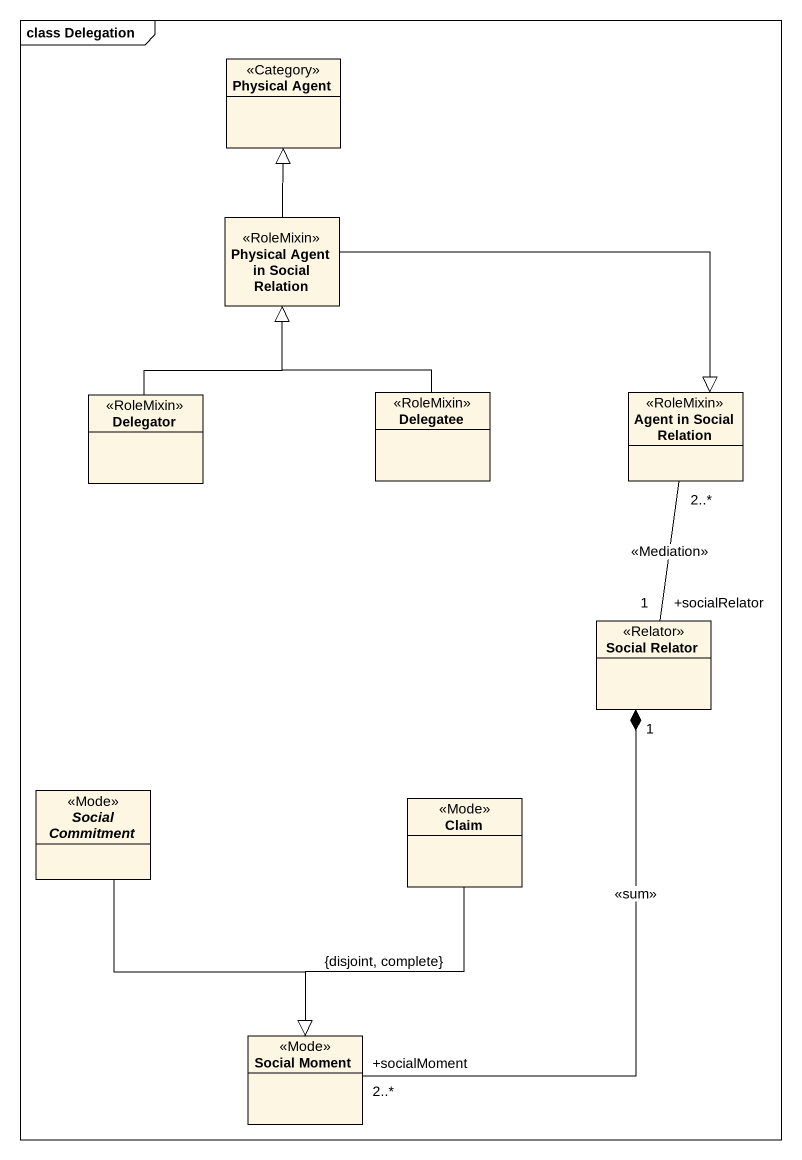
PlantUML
@startuml
mainframe class Delegation
hide circle
hide empty members
class "Physical Agent" as Physical_Agent <<Category>>
class "Physical Agent in Social Relation" as Physical_Agent_in_Social <<RoleMixin>>
class Delegator <<RoleMixin>>
class Delegatee <<RoleMixin>>
class "Agent in Social Relation" as Agent_in_Social_Relation <<RoleMixin>>
class "Social Relator" as Social_Relator <<Relator>>
abstract class "Social Commitment" as Social_Commitment <<Mode>>
class Claim <<Mode>>
class "Social Moment" as Social_Moment <<Mode>>
Physical_Agent_in_Social -up-|> Physical_Agent
Physical_Agent_in_Social -right-|> Agent_in_Social_Relation
Delegator -up-|> Physical_Agent_in_Social
Delegatee -up-|> Physical_Agent_in_Social
Social_Relator "+socialRelator\n1" -up- "2..*" Agent_in_Social_Relation : <<Mediation>>
Social_Relator "1" *-- "+socialMoment\n2..*" Social_Moment : <<sum>>
Social_Commitment --|> Social_Moment
Claim --|> Social_Moment : {disjoint, complete}
@enduml
